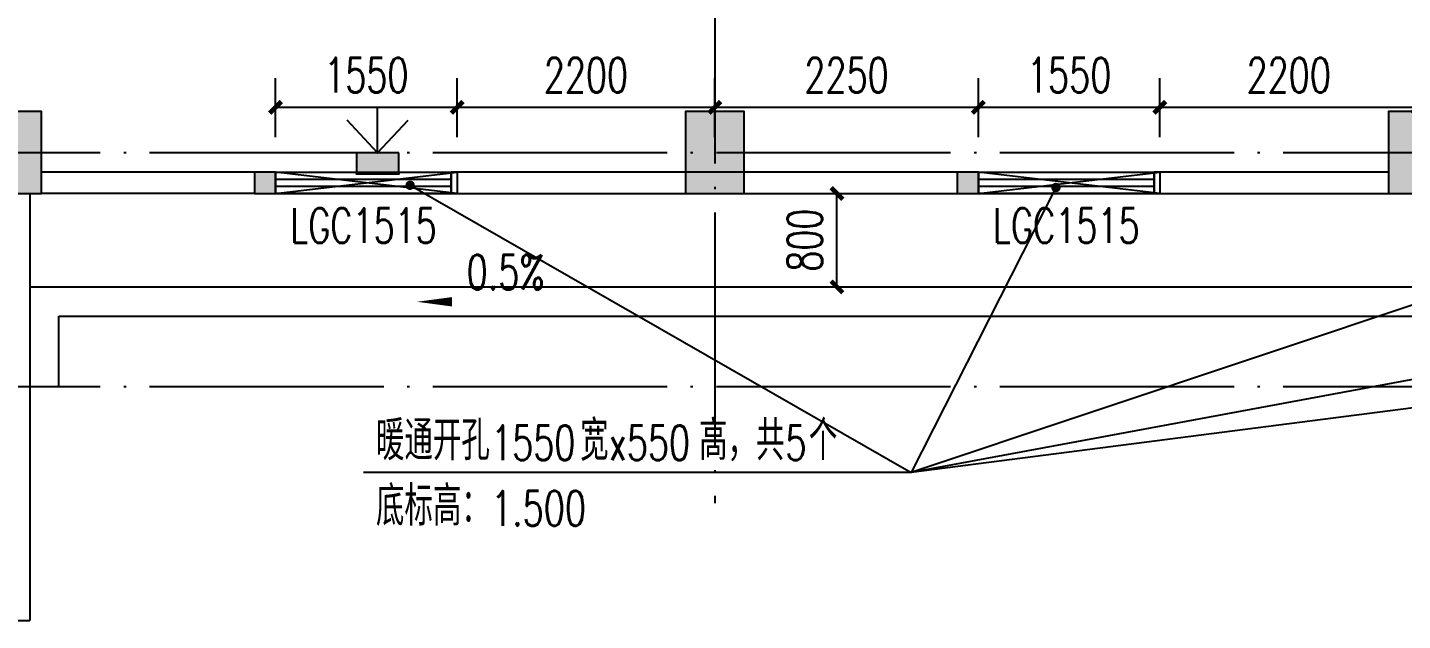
# Model space of a CAD drawing. Header units: millimetres. Extents: x 198973 to 283123, y 132052 to 191502.
# Drawn here: x 219192 to 230931, y 161166 to 166233 of the extents above; entities that cross this region are included whole.
import ezdxf

# ---------------------------------------------------------------- set-up
doc = ezdxf.new("R2010")
doc.units = ezdxf.units.MM
doc.header["$LTSCALE"] = 1000
doc.linetypes.add('CENTER', pattern=[2, 1.25, -0.25, 0.25, -0.25])
doc.linetypes.add('DOTE', pattern=[2.42, 2, -0.2, 0.02, -0.2])
doc.layers.get('0').update_dxf_attribs({"color": 8})
doc.layers.get('DEFPOINTS').update_dxf_attribs({"color": 8})
for name, color, linetype in [('-人员定位', 6, 'Continuous'), ('3T_WOOD', 8, 'Continuous'), ('ACS_PFG_FK', 8, 'Continuous'), ('COLUMN', 8, 'Continuous'), ('DIM_LEAD', 8, 'Continuous'), ('DIM_SYMB', 8, 'Continuous'), ('DOTE', 8, 'CENTER'), ('PUB_DIM', 8, 'Continuous'), ('PUB_HATCH', 8, 'Continuous'), ('STAIR', 8, 'Continuous'), ('WALL', 8, 'Continuous'), ('WINDOW', 8, 'Continuous'), ('WINDOW_TEXT', 8, 'Continuous')]:
    doc.layers.add(name, color=color, linetype=linetype)
doc.styles.add('_TCH_DIM', font='SIMPLEX', dxfattribs={"bigfont": 'GBCBIG'})
doc.styles.add('_TCH_DIM_T3', font='SIMPLEX', dxfattribs={"width": 0.705882, "bigfont": 'GBCBIG'})
doc.styles.add('_TCH_WINDOW', font='SIMPLEX', dxfattribs={"height": 3.5, "bigfont": 'GBCBIG'})
doc.dimstyles.new('_TCH_ARCH&&100', dxfattribs={"dimtxt": 297.5, "dimasz": 100, "dimexe": 250, "dimexo": 300, "dimgap": 126.25, "dimtad": 1, "dimdec": 0, "dimzin": 0, "dimdsep": 46, "dimtxsty": '_TCH_DIM_T3', "dimblk": 'ARCHTICK', "dimcen": 0.09, "dimclrt": 7, "dimazin": 2, "dimtfac": 1, "dimtdec": 0, "dimtix": 1, "dimtmove": 2, "dimatfit": 3, "dimfxl": 0, "dimtolj": 1, "dimtzin": 0, "dimarcsym": 0})

# ---------------------------------------------------------------- blocks, each defined once
blk = doc.blocks.new('_ArchTick')
at = {"color": 0, "linetype": 'ByBlock', "const_width": 0.4}
blk.add_lwpolyline([(-0.5, -0.5), (0.5, 0.5)], dxfattribs=at)
blk = doc.blocks.new('*D152')
at = {"layer": 'DEFPOINTS', "color": 0}
for p in [(225544, 164815), (226103, 164815), (225544, 164016)]:
    blk.add_point(p, dxfattribs=at)
at = {"layer": 'PUB_DIM', "color": 0, "lineweight": -2}
for p, q in [((225844, 164815), (226353, 164815)), ((226103, 164016), (226103, 164815)), ((225844, 164016), (226353, 164016))]:
    blk.add_line(p, q, dxfattribs=at)
at = {"layer": 'PUB_DIM', "color": 0, "lineweight": -2, "xscale": 100, "yscale": 100, "zscale": 100}
for p, rotation in [((226103, 164815), 90), ((226103, 164016), 270)]:
    blk.add_blockref('_ArchTick', p, dxfattribs=dict(at, rotation=rotation))
at = {"layer": 'PUB_DIM', "color": 7, "insert": (225828, 164416), "char_height": 297.5, "attachment_point": 5, "rotation": 90, "style": '_TCH_DIM_T3'}
blk.add_mtext('\\A1;800', dxfattribs=at)
blk = doc.blocks.new('*D166')
at = {"layer": 'DEFPOINTS', "color": 0}
for p in [(222860, 165551), (221310, 164995), (222860, 164995)]:
    blk.add_point(p, dxfattribs=at)
at = {"layer": 'PUB_DIM', "color": 0, "lineweight": -2}
for p, q in [((221310, 165295), (221310, 165801)), ((222860, 165295), (222860, 165801)), ((221310, 165551), (222860, 165551))]:
    blk.add_line(p, q, dxfattribs=at)
at = {"layer": 'PUB_DIM', "color": 0, "lineweight": -2, "xscale": 100, "yscale": 100, "zscale": 100, "rotation": 180}
blk.add_blockref('_ArchTick', (221310, 165551), dxfattribs=at)
at = {"layer": 'PUB_DIM', "color": 0, "lineweight": -2, "xscale": 100, "yscale": 100, "zscale": 100}
blk.add_blockref('_ArchTick', (222860, 165551), dxfattribs=at)
at = {"layer": 'PUB_DIM', "color": 7, "insert": (222085, 165826), "char_height": 297.5, "attachment_point": 5, "style": '_TCH_DIM_T3'}
blk.add_mtext('\\A1;1550', dxfattribs=at)
blk = doc.blocks.new('*D167')
at = {"layer": 'DEFPOINTS', "color": 0}
for p in [(225060, 165551), (222860, 164995), (225060, 164995)]:
    blk.add_point(p, dxfattribs=at)
at = {"layer": 'PUB_DIM', "color": 0, "lineweight": -2}
for p, q in [((222860, 165295), (222860, 165801)), ((225060, 165295), (225060, 165801)), ((222860, 165551), (225060, 165551))]:
    blk.add_line(p, q, dxfattribs=at)
at = {"layer": 'PUB_DIM', "color": 0, "lineweight": -2, "xscale": 100, "yscale": 100, "zscale": 100, "rotation": 180}
blk.add_blockref('_ArchTick', (222860, 165551), dxfattribs=at)
at = {"layer": 'PUB_DIM', "color": 0, "lineweight": -2, "xscale": 100, "yscale": 100, "zscale": 100}
blk.add_blockref('_ArchTick', (225060, 165551), dxfattribs=at)
at = {"layer": 'PUB_DIM', "color": 7, "insert": (223960, 165826), "char_height": 297.5, "attachment_point": 5, "style": '_TCH_DIM_T3'}
blk.add_mtext('\\A1;2200', dxfattribs=at)
blk = doc.blocks.new('*D168')
at = {"layer": 'DEFPOINTS', "color": 0}
for p in [(227310, 165551), (225060, 164995), (227310, 164995)]:
    blk.add_point(p, dxfattribs=at)
at = {"layer": 'PUB_DIM', "color": 0, "lineweight": -2}
for p, q in [((225060, 165295), (225060, 165801)), ((227310, 165295), (227310, 165801)), ((225060, 165551), (227310, 165551))]:
    blk.add_line(p, q, dxfattribs=at)
at = {"layer": 'PUB_DIM', "color": 0, "lineweight": -2, "xscale": 100, "yscale": 100, "zscale": 100, "rotation": 180}
blk.add_blockref('_ArchTick', (225060, 165551), dxfattribs=at)
at = {"layer": 'PUB_DIM', "color": 0, "lineweight": -2, "xscale": 100, "yscale": 100, "zscale": 100}
blk.add_blockref('_ArchTick', (227310, 165551), dxfattribs=at)
at = {"layer": 'PUB_DIM', "color": 7, "insert": (226185, 165826), "char_height": 297.5, "attachment_point": 5, "style": '_TCH_DIM_T3'}
blk.add_mtext('\\A1;2250', dxfattribs=at)
blk = doc.blocks.new('*D169')
at = {"layer": 'DEFPOINTS', "color": 0}
for p in [(228860, 165551), (227310, 164995), (228860, 164995)]:
    blk.add_point(p, dxfattribs=at)
at = {"layer": 'PUB_DIM', "color": 0, "lineweight": -2}
for p, q in [((227310, 165295), (227310, 165801)), ((228860, 165295), (228860, 165801)), ((227310, 165551), (228860, 165551))]:
    blk.add_line(p, q, dxfattribs=at)
at = {"layer": 'PUB_DIM', "color": 0, "lineweight": -2, "xscale": 100, "yscale": 100, "zscale": 100, "rotation": 180}
blk.add_blockref('_ArchTick', (227310, 165551), dxfattribs=at)
at = {"layer": 'PUB_DIM', "color": 0, "lineweight": -2, "xscale": 100, "yscale": 100, "zscale": 100}
blk.add_blockref('_ArchTick', (228860, 165551), dxfattribs=at)
at = {"layer": 'PUB_DIM', "color": 7, "insert": (228085, 165826), "char_height": 297.5, "attachment_point": 5, "style": '_TCH_DIM_T3'}
blk.add_mtext('\\A1;1550', dxfattribs=at)
blk = doc.blocks.new('*D170')
at = {"layer": 'DEFPOINTS', "color": 0}
for p in [(231060, 165551), (228860, 164995), (231060, 164995)]:
    blk.add_point(p, dxfattribs=at)
at = {"layer": 'PUB_DIM', "color": 0, "lineweight": -2}
for p, q in [((228860, 165295), (228860, 165801)), ((231060, 165295), (231060, 165801)), ((228860, 165551), (231060, 165551))]:
    blk.add_line(p, q, dxfattribs=at)
at = {"layer": 'PUB_DIM', "color": 0, "lineweight": -2, "xscale": 100, "yscale": 100, "zscale": 100, "rotation": 180}
blk.add_blockref('_ArchTick', (228860, 165551), dxfattribs=at)
at = {"layer": 'PUB_DIM', "color": 0, "lineweight": -2, "xscale": 100, "yscale": 100, "zscale": 100}
blk.add_blockref('_ArchTick', (231060, 165551), dxfattribs=at)
at = {"layer": 'PUB_DIM', "color": 7, "insert": (229960, 165826), "char_height": 297.5, "attachment_point": 5, "style": '_TCH_DIM_T3'}
blk.add_mtext('\\A1;2200', dxfattribs=at)
blk = doc.blocks.new('*D193')
at = {"layer": 'DEFPOINTS', "color": 0}
for p in [(222860, 165551), (221310, 164995), (222860, 164995)]:
    blk.add_point(p, dxfattribs=at)
at = {"layer": 'PUB_DIM', "color": 0, "lineweight": -2}
for p, q in [((221310, 165295), (221310, 165801)), ((222860, 165295), (222860, 165801)), ((221310, 165551), (222860, 165551))]:
    blk.add_line(p, q, dxfattribs=at)
at = {"layer": 'PUB_DIM', "color": 0, "lineweight": -2, "xscale": 100, "yscale": 100, "zscale": 100, "rotation": 180}
blk.add_blockref('_ArchTick', (221310, 165551), dxfattribs=at)
at = {"layer": 'PUB_DIM', "color": 0, "lineweight": -2, "xscale": 100, "yscale": 100, "zscale": 100}
blk.add_blockref('_ArchTick', (222860, 165551), dxfattribs=at)
at = {"layer": 'PUB_DIM', "color": 7, "insert": (222085, 165826), "char_height": 297.5, "attachment_point": 5, "style": '_TCH_DIM_T3'}
blk.add_mtext('\\A1;1550', dxfattribs=at)
blk = doc.blocks.new('*D194')
at = {"layer": 'DEFPOINTS', "color": 0}
for p in [(225060, 165551), (222860, 164995), (225060, 164995)]:
    blk.add_point(p, dxfattribs=at)
at = {"layer": 'PUB_DIM', "color": 0, "lineweight": -2}
for p, q in [((222860, 165295), (222860, 165801)), ((225060, 165295), (225060, 165801)), ((222860, 165551), (225060, 165551))]:
    blk.add_line(p, q, dxfattribs=at)
at = {"layer": 'PUB_DIM', "color": 0, "lineweight": -2, "xscale": 100, "yscale": 100, "zscale": 100, "rotation": 180}
blk.add_blockref('_ArchTick', (222860, 165551), dxfattribs=at)
at = {"layer": 'PUB_DIM', "color": 0, "lineweight": -2, "xscale": 100, "yscale": 100, "zscale": 100}
blk.add_blockref('_ArchTick', (225060, 165551), dxfattribs=at)
at = {"layer": 'PUB_DIM', "color": 7, "insert": (223960, 165826), "char_height": 297.5, "attachment_point": 5, "style": '_TCH_DIM_T3'}
blk.add_mtext('\\A1;2200', dxfattribs=at)
blk = doc.blocks.new('*D195')
at = {"layer": 'DEFPOINTS', "color": 0}
for p in [(227310, 165551), (225060, 164995), (227310, 164995)]:
    blk.add_point(p, dxfattribs=at)
at = {"layer": 'PUB_DIM', "color": 0, "lineweight": -2}
for p, q in [((225060, 165295), (225060, 165801)), ((227310, 165295), (227310, 165801)), ((225060, 165551), (227310, 165551))]:
    blk.add_line(p, q, dxfattribs=at)
at = {"layer": 'PUB_DIM', "color": 0, "lineweight": -2, "xscale": 100, "yscale": 100, "zscale": 100, "rotation": 180}
blk.add_blockref('_ArchTick', (225060, 165551), dxfattribs=at)
at = {"layer": 'PUB_DIM', "color": 0, "lineweight": -2, "xscale": 100, "yscale": 100, "zscale": 100}
blk.add_blockref('_ArchTick', (227310, 165551), dxfattribs=at)
at = {"layer": 'PUB_DIM', "color": 7, "insert": (226185, 165826), "char_height": 297.5, "attachment_point": 5, "style": '_TCH_DIM_T3'}
blk.add_mtext('\\A1;2250', dxfattribs=at)
blk = doc.blocks.new('*D196')
at = {"layer": 'DEFPOINTS', "color": 0}
for p in [(228860, 165551), (227310, 164995), (228860, 164995)]:
    blk.add_point(p, dxfattribs=at)
at = {"layer": 'PUB_DIM', "color": 0, "lineweight": -2}
for p, q in [((227310, 165295), (227310, 165801)), ((228860, 165295), (228860, 165801)), ((227310, 165551), (228860, 165551))]:
    blk.add_line(p, q, dxfattribs=at)
at = {"layer": 'PUB_DIM', "color": 0, "lineweight": -2, "xscale": 100, "yscale": 100, "zscale": 100, "rotation": 180}
blk.add_blockref('_ArchTick', (227310, 165551), dxfattribs=at)
at = {"layer": 'PUB_DIM', "color": 0, "lineweight": -2, "xscale": 100, "yscale": 100, "zscale": 100}
blk.add_blockref('_ArchTick', (228860, 165551), dxfattribs=at)
at = {"layer": 'PUB_DIM', "color": 7, "insert": (228085, 165826), "char_height": 297.5, "attachment_point": 5, "style": '_TCH_DIM_T3'}
blk.add_mtext('\\A1;1550', dxfattribs=at)
blk = doc.blocks.new('*D197')
at = {"layer": 'DEFPOINTS', "color": 0}
for p in [(231060, 165551), (228860, 164995), (231060, 164995)]:
    blk.add_point(p, dxfattribs=at)
at = {"layer": 'PUB_DIM', "color": 0, "lineweight": -2}
for p, q in [((228860, 165295), (228860, 165801)), ((231060, 165295), (231060, 165801)), ((228860, 165551), (231060, 165551))]:
    blk.add_line(p, q, dxfattribs=at)
at = {"layer": 'PUB_DIM', "color": 0, "lineweight": -2, "xscale": 100, "yscale": 100, "zscale": 100, "rotation": 180}
blk.add_blockref('_ArchTick', (228860, 165551), dxfattribs=at)
at = {"layer": 'PUB_DIM', "color": 0, "lineweight": -2, "xscale": 100, "yscale": 100, "zscale": 100}
blk.add_blockref('_ArchTick', (231060, 165551), dxfattribs=at)
at = {"layer": 'PUB_DIM', "color": 7, "insert": (229960, 165826), "char_height": 297.5, "attachment_point": 5, "style": '_TCH_DIM_T3'}
blk.add_mtext('\\A1;2200', dxfattribs=at)
blk = doc.blocks.new('*D220')
at = {"layer": 'DEFPOINTS', "color": 0}
for p in [(225544, 164815), (226103, 164815), (225544, 164016)]:
    blk.add_point(p, dxfattribs=at)
at = {"layer": 'PUB_DIM', "color": 0, "lineweight": -2}
for p, q in [((225844, 164815), (226353, 164815)), ((226103, 164016), (226103, 164815)), ((225844, 164016), (226353, 164016))]:
    blk.add_line(p, q, dxfattribs=at)
at = {"layer": 'PUB_DIM', "color": 0, "lineweight": -2, "xscale": 100, "yscale": 100, "zscale": 100}
for p, rotation in [((226103, 164815), 90), ((226103, 164016), 270)]:
    blk.add_blockref('_ArchTick', p, dxfattribs=dict(at, rotation=rotation))
at = {"layer": 'PUB_DIM', "color": 7, "insert": (225828, 164416), "char_height": 297.5, "attachment_point": 5, "rotation": 90, "style": '_TCH_DIM_T3'}
blk.add_mtext('\\A1;800', dxfattribs=at)
blk = doc.blocks.new('_FZH')
blk.add_lwpolyline([(-0.5, -0.5), (0.5, -0.5), (0.5, 0.5), (-0.5, 0.5)], close=True)
at = {"layer": 'PUB_HATCH'}
blk.add_solid([(-0.5, -0.5), (0.5, -0.5), (-0.5, 0.5), (0.5, 0.5)], dxfattribs=at)
blk = doc.blocks.new('$WINLIB2D$00000001')
at = {"color": 0}
for points in [[(-0.5, 0.5), (-0.5, -0.5)], [(-0.5, 0.5), (0.5, 0.5)], [(0.5, -0.5), (0.5, 0.5)], [(0.5, 0.1667), (-0.5, 0.1667)], [(0.5, -0.1667), (-0.5, -0.1667)], [(-0.5, -0.5), (0.5, -0.5)]]:
    blk.add_lwpolyline(points, dxfattribs=at)
blk = doc.blocks.new('定位基站')
at = {"layer": '-人员定位', "ltscale": 0.01}
h = blk.add_hatch(color=256, dxfattribs=at)
h.dxf.hatch_style = 1
h.paths.add_polyline_path([(406524, 477798), (406524, 477617), (406162, 477617), (406162, 477798)])
at = {"layer": '-人员定位', "color": 6}
for p, q in [((406343, 477798), (406343, 478186)), ((406343, 477798), (406082, 478077)), ((406343, 477798), (406604, 478077)), ((406343, 477995), (406343, 477995)), ((406162, 477798), (406524, 477798)), ((406162, 477617), (406162, 477798)), ((406524, 477798), (406524, 477617)), ((406524, 477617), (406162, 477617))]:
    blk.add_line(p, q, dxfattribs=at)
for p in [(406343, 477798), (406162, 477617), (406343, 477617), (406524, 477617)]:
    blk.add_point(p, dxfattribs=at)

msp = doc.modelspace()

# ---------------------------------------------------------------- linework, layer by layer
at = {"layer": '3T_WOOD'}
for p, q in [((219460.4, 163766), (248660.4, 163766)), ((219460.4, 163166), (219460.4, 163766)), ((219210.4, 163166), (219460.4, 163166))]:
    msp.add_line(p, q, dxfattribs=at)
msp.add_lwpolyline([(219210.4, 164016), (248910.4, 164016)], dxfattribs=at)
at = {"layer": 'ACS_PFG_FK'}
for p, q in [((222860.3, 164815.5), (221310.3, 164995.5)), ((221310.3, 164815.5), (222860.3, 164995.5)), ((221310.3, 164995.5), (222860.3, 164995.5)), ((222860.3, 164995.5), (222860.3, 164815.5)), ((228860.4, 164815.5), (227310.4, 164995.5)), ((227310.4, 164815.5), (228860.4, 164995.5)), ((227310.4, 164995.5), (228860.4, 164995.5)), ((228860.4, 164995.5), (228860.4, 164815.5)), ((222860.3, 164815.5), (221310.3, 164815.5)), ((228860.4, 164815.5), (227310.4, 164815.5))]:
    msp.add_line(p, q, dxfattribs=at)
at = {"layer": 'DIM_LEAD'}
for p, q in [((222458.7, 164885), (226735.1, 162430.7)), ((246231.7, 164938.6), (226735.1, 162430.7)), ((240028.1, 164901.7), (226735.1, 162430.7)), ((234076.3, 164885.9), (226735.1, 162430.7)), ((227972.6, 164865.9), (226735.1, 162430.7)), ((226735.1, 162430.7), (222061.8, 162430.7))]:
    msp.add_line(p, q, dxfattribs=at)
at = {"layer": 'DIM_LEAD', "const_width": 40}
for points in [[(222441.3, 164895, 1), (222476, 164875.1, 1)], [(227981.7, 164883.8, 1), (227963.5, 164848.1, 1)]]:
    msp.add_lwpolyline(points, format="xyb", close=True, dxfattribs=at)
at = {"layer": 'DIM_SYMB'}
msp.add_lwpolyline([(224046.6, 163889.3, 0, 0, 0), (222516.3, 163889.3, 0, 80, 0), (222816.3, 163889.3, 0, 0, 0)], format="xyseb", dxfattribs=at)
at = {"layer": 'DOTE', "linetype": 'DOTE'}
for p, q in [((225060.4, 184011), (225060.4, 162168.4)), ((210553.6, 165166), (257416.8, 165166)), ((210553.6, 163166), (257416.8, 163166))]:
    msp.add_line(p, q, dxfattribs=at)
at = {"layer": 'STAIR'}
for p in [(219210.4, 164815.5), (216760.4, 161166)]:
    msp.add_line(p, (219210.4, 161166), dxfattribs=at)
at = {"layer": 'WALL'}
for p, q in [((221130.3, 164995.5), (219310.4, 164995.5)), ((227130.4, 164995.5), (222810.3, 164995.5)), ((222810.3, 164995.5), (222810.3, 164815.5)), ((230810.4, 164995.5), (228810.4, 164995.5)), ((228810.4, 164995.5), (228810.4, 164815.5)), ((221130.3, 164815.5), (219310.4, 164815.5)), ((222810.3, 164815.5), (227130.4, 164815.5)), ((228810.4, 164815.5), (230810.4, 164815.5))]:
    msp.add_line(p, q, dxfattribs=at)

# ---------------------------------------------------------------- block references
at = {"layer": '-人员定位', "xscale": -1}
msp.add_blockref('定位基站', (628524.3, -312634.6), dxfattribs=at)
at = {"layer": 'COLUMN', "linetype": 'DOTE', "xscale": 500, "yscale": 700, "zscale": 700}
for p in [(219060.4, 165165.5), (225060.4, 165165.5), (231060.4, 165165.5)]:
    msp.add_blockref('_FZH', p, dxfattribs=at)
at = {"layer": 'COLUMN', "xscale": 180, "yscale": 180, "zscale": 180}
for p in [(221220.3, 164905.5), (227220.4, 164905.5)]:
    msp.add_blockref('_FZH', p, dxfattribs=at)
at = {"layer": 'WINDOW'}
ref = msp.add_blockref('$WINLIB2D$00000001', (222060.3, 164905.5), dxfattribs=dict(at, xscale=-1500, yscale=-180, zscale=-1500, rotation=180))
ref.add_attrib('A', 'LGC1515', (221435.3, 164391.7), dxfattribs={"layer": 'WINDOW_TEXT', "height": 297.5, "style": '_TCH_WINDOW', "width": 0.705882})
ref = msp.add_blockref('$WINLIB2D$00000001', (228060.4, 164905.5), dxfattribs=dict(at, xscale=-1500, yscale=-180, zscale=-1500, rotation=180))
ref.add_attrib('A', 'LGC1515', (227435.4, 164391.7), dxfattribs={"layer": 'WINDOW_TEXT', "height": 297.5, "style": '_TCH_WINDOW', "width": 0.705882})

# ---------------------------------------------------------------- texts
at = {"layer": 'DIM_LEAD', "color": 7, "style": '_TCH_DIM'}
for s, height, p in [('暖通开孔', 337.59, (222166.8, 162535.7)), ('宽', 337.6, (223909.8, 162535.7)), ('高，共', 337.59, (224925.6, 162535.7)), ('个', 337.6, (225862.8, 162535.7)), ('底标高：', 337.59, (222166.8, 161975.7))]:
    msp.add_text(s, height=height, dxfattribs=at).set_placement(p)
at = {"layer": 'DIM_LEAD', "color": 7, "style": '_TCH_DIM', "width": 0.705882}
for s, p in [('1550', (223149.8, 162535.7)), ('x550', (224155.6, 162535.7)), ('5', (225662.8, 162535.7)), ('1.500', (223149.8, 161975.7))]:
    msp.add_text(s, height=297.5, dxfattribs=at).set_placement(p)
at = {"layer": 'DIM_SYMB', "color": 7, "style": '_TCH_DIM', "width": 0.705882}
msp.add_text('0.5%', height=297.5, dxfattribs=at).set_placement((222941.5, 163994.3))

# ---------------------------------------------------------------- dimensions: what is measured, and where the dimension line sits
at = {"layer": 'PUB_DIM'}
for p1, p2, distance, picture, middle in [((221310.3, 164995.5), (222860.3, 164995.5), 555.6, '*D166', (222085.3, 165826.1)), ((221310.3, 164995.5), (222860.3, 164995.5), 555.6, '*D193', (222085.3, 165826.1)), ((222860.3, 164995.5), (225060.4, 164995.5), 555.6, '*D167', (223960.4, 165826.1)), ((222860.3, 164995.5), (225060.4, 164995.5), 555.6, '*D194', (223960.4, 165826.1)), ((225060.4, 164995.5), (227310.4, 164995.5), 555.6, '*D168', (226185.4, 165826.1)), ((225060.4, 164995.5), (227310.4, 164995.5), 555.6, '*D195', (226185.4, 165826.1)), ((227310.4, 164995.5), (228860.4, 164995.5), 555.6, '*D169', (228085.4, 165826.1)), ((227310.4, 164995.5), (228860.4, 164995.5), 555.6, '*D196', (228085.4, 165826.1)), ((228860.4, 164995.5), (231060.4, 164995.5), 555.6, '*D170', (229960.4, 165826.1)), ((228860.4, 164995.5), (231060.4, 164995.5), 555.6, '*D197', (229960.4, 165826.1)), ((225543.8266, 164015.9709), (225543.8266, 164815.4777), -559.243, '*D152', (225828.0696, 164415.7243)), ((225543.8266, 164015.9709), (225543.8266, 164815.4777), -559.243, '*D220', (225828.0696, 164415.7243))]:
    dim = msp.add_aligned_dim(p1=p1, p2=p2, distance=distance, dimstyle='_TCH_ARCH&&100', dxfattribs=at)
    dim.commit()
    dim.dimension.update_dxf_attribs({"geometry": picture, "text_midpoint": middle})

doc.saveas('drawing.dxf')
